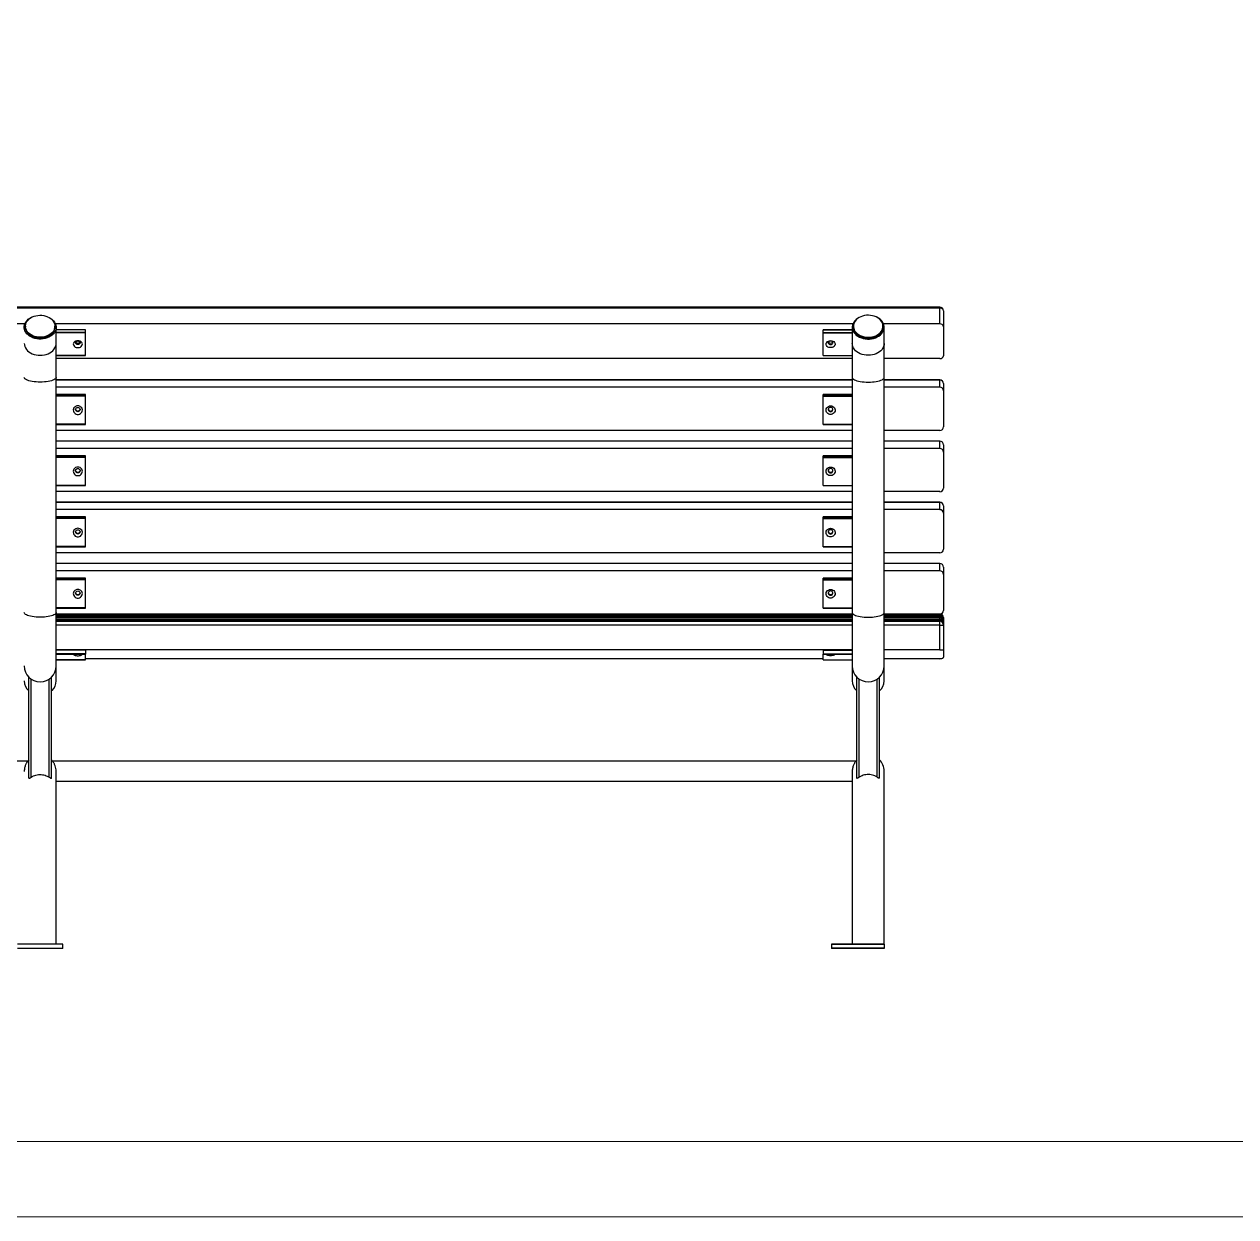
# Model space of a CAD drawing. Header units: millimetres. Extents: x 2090 to 8030, y -3450 to 750.
# Drawn here: x 3597 to 5206, y -3450 to -1865 of the extents above; entities that cross this region are included whole.
import ezdxf

# ---------------------------------------------------------------- set-up
doc = ezdxf.new("R2010")
doc.units = ezdxf.units.MM
doc.layers.add('tabelka', color=155, linetype='Continuous')

# ---------------------------------------------------------------- blocks, each defined once
blk = doc.blocks.new('tyl')
for p, q in [((1801.2, -2407.8), (-588.8, -2407.8)), ((1801.2, -2409), (-588.8, -2409)), ((1801.2, -2409), (1801.2, -2407.8)), ((1801.2, -2430.2), (1801.2, -2409)), ((1806.2, -2412.8), (1806.2, -2434.1)), ((585.8, -2430.2), (-473.4, -2430.2)), ((1685.8, -2430.2), (626.6, -2430.2)), ((1801.2, -2430.2), (1726.6, -2430.2)), ((586.6, -2433.2), (586.6, -2434.5)), ((625.8, -2434.5), (625.8, -2433.2)), ((627.4, -2456.1), (627.4, -2434.5)), ((666.2, -2438.1), (627.4, -2438.1)), ((666.2, -2438.2), (627.4, -2438.2)), ((666.2, -2441.4), (627.4, -2441.4)), ((666.2, -2442.1), (627.4, -2442.1)), ((666.2, -2438.2), (666.2, -2438.1)), ((666.2, -2441.4), (666.2, -2438.2)), ((666.2, -2442.1), (666.2, -2441.4)), ((666.2, -2472), (666.2, -2442.1)), ((1685, -2438.1), (1646.2, -2438.1)), ((1646.2, -2438.2), (1646.2, -2438.1)), ((1646.2, -2441.4), (1646.2, -2438.2)), ((1646.2, -2438.2), (1685, -2438.2)), ((1646.2, -2442.1), (1646.2, -2441.4)), ((1646.2, -2441.4), (1685, -2441.4)), ((1646.2, -2472), (1646.2, -2442.1)), ((1646.2, -2442.1), (1685, -2442.1)), ((1685, -2434.5), (1685, -2456.1)), ((1686.6, -2433.2), (1686.6, -2434.5)), ((1725.8, -2434.5), (1725.8, -2433.2)), ((1727.4, -2456.1), (1727.4, -2434.5)), ((1806.2, -2434.1), (1806.2, -2472.4)), ((627.4, -2501.3), (627.4, -2456.1)), ((1685, -2456.1), (1685, -2501.3)), ((1727.4, -2501.3), (1727.4, -2456.1)), ((666.2, -2472), (627.4, -2472)), ((627.4, -2472.2), (666.2, -2472.2)), ((1685, -2476.2), (627.4, -2476.2)), ((666.2, -2472.2), (666.2, -2472)), ((1646.2, -2472.2), (1646.2, -2472)), ((1646.2, -2472), (1685, -2472)), ((1646.2, -2472.2), (1685, -2472.2)), ((1801.2, -2476.2), (1727.4, -2476.2)), ((627.4, -2813.8), (627.4, -2501.3)), ((1685, -2504.5), (627.4, -2504.5)), ((1685, -2504.7), (627.4, -2504.7)), ((1685, -2501.3), (1685, -2813.8)), ((1727.4, -2813.8), (1727.4, -2501.3)), ((1801.2, -2504.5), (1727.4, -2504.5)), ((1801.2, -2504.7), (1727.4, -2504.7)), ((1801.2, -2504.7), (1801.2, -2504.5)), ((1801.2, -2514.3), (1801.2, -2504.7)), ((1806.2, -2509.5), (1806.2, -2519.1)), ((1685, -2514.3), (627.4, -2514.3)), ((666.2, -2524), (627.4, -2524)), ((666.2, -2524), (627.4, -2524)), ((666.2, -2525.5), (627.4, -2525.5)), ((666.2, -2526.1), (627.4, -2526.1)), ((666.2, -2525.5), (666.2, -2524)), ((666.2, -2524), (666.2, -2524)), ((666.2, -2526.1), (666.2, -2525.5)), ((666.2, -2563.4), (666.2, -2526.1)), ((1685, -2524), (1646.2, -2524)), ((1646.2, -2525.5), (1646.2, -2524)), ((1646.2, -2524), (1646.2, -2524)), ((1646.2, -2524), (1685, -2524)), ((1646.2, -2526.1), (1646.2, -2525.5)), ((1646.2, -2525.5), (1685, -2525.5)), ((1646.2, -2563.4), (1646.2, -2526.1)), ((1646.2, -2526.1), (1685, -2526.1)), ((1801.2, -2514.3), (1727.4, -2514.3)), ((1806.2, -2519.1), (1806.2, -2566.9)), ((666.2, -2563.4), (627.4, -2563.4)), ((627.4, -2563.8), (666.2, -2563.8)), ((1685, -2571.7), (627.4, -2571.7)), ((666.2, -2563.8), (666.2, -2563.4)), ((1646.2, -2563.8), (1646.2, -2563.4)), ((1646.2, -2563.4), (1685, -2563.4)), ((1646.2, -2563.8), (1685, -2563.8)), ((1801.2, -2571.7), (1727.4, -2571.7)), ((1685, -2585.8), (627.4, -2585.8)), ((1685, -2586), (627.4, -2586)), ((1801.2, -2585.8), (1727.4, -2585.8)), ((1801.2, -2586), (1727.4, -2586)), ((1801.2, -2586), (1801.2, -2585.8)), ((1801.2, -2595.7), (1801.2, -2586)), ((1806.2, -2590.8), (1806.2, -2600.4)), ((1685, -2595.7), (627.4, -2595.7)), ((666.2, -2605.4), (627.4, -2605.4)), ((666.2, -2605.4), (627.4, -2605.4)), ((666.2, -2606.8), (627.4, -2606.8)), ((666.2, -2606.8), (666.2, -2605.4)), ((666.2, -2605.4), (666.2, -2605.4)), ((666.2, -2607.5), (666.2, -2606.8)), ((1685, -2605.4), (1646.2, -2605.4)), ((1646.2, -2606.8), (1646.2, -2605.4)), ((1646.2, -2605.4), (1646.2, -2605.4)), ((1646.2, -2605.4), (1685, -2605.4)), ((1646.2, -2607.5), (1646.2, -2606.8)), ((1646.2, -2606.8), (1685, -2606.8)), ((1801.2, -2595.7), (1727.4, -2595.7)), ((1806.2, -2600.4), (1806.2, -2648.3)), ((666.2, -2607.5), (627.4, -2607.5)), ((666.2, -2644.8), (666.2, -2607.5)), ((1646.2, -2644.8), (1646.2, -2607.5)), ((1646.2, -2607.5), (1685, -2607.5)), ((666.2, -2644.8), (627.4, -2644.8)), ((627.4, -2645.1), (666.2, -2645.1)), ((1685, -2653), (627.4, -2653)), ((666.2, -2645.1), (666.2, -2644.8)), ((1646.2, -2645.1), (1646.2, -2644.8)), ((1646.2, -2644.8), (1685, -2644.8)), ((1646.2, -2645.1), (1685, -2645.1)), ((1801.2, -2653), (1727.4, -2653)), ((1685, -2667.1), (627.4, -2667.1)), ((1685, -2667.3), (627.4, -2667.3)), ((1801.2, -2667.1), (1727.4, -2667.1)), ((1801.2, -2667.3), (1727.4, -2667.3)), ((1801.2, -2667.3), (1801.2, -2667.1)), ((1801.2, -2677), (1801.2, -2667.3)), ((1685, -2677), (627.4, -2677)), ((666.2, -2686.7), (627.4, -2686.7)), ((666.2, -2686.7), (627.4, -2686.7)), ((666.2, -2688.2), (666.2, -2686.7)), ((666.2, -2686.7), (666.2, -2686.7)), ((1685, -2686.7), (1646.2, -2686.7)), ((1646.2, -2688.2), (1646.2, -2686.7)), ((1646.2, -2686.7), (1646.2, -2686.7)), ((1646.2, -2686.7), (1685, -2686.7)), ((1801.2, -2677), (1727.4, -2677)), ((1806.2, -2672.1), (1806.2, -2681.8)), ((1806.2, -2681.8), (1806.2, -2729.6)), ((666.2, -2688.2), (627.4, -2688.2)), ((666.2, -2688.8), (627.4, -2688.8)), ((666.2, -2688.8), (666.2, -2688.2)), ((666.2, -2726.1), (666.2, -2688.8)), ((1646.2, -2688.8), (1646.2, -2688.2)), ((1646.2, -2688.2), (1685, -2688.2)), ((1646.2, -2726.1), (1646.2, -2688.8)), ((1646.2, -2688.8), (1685, -2688.8)), ((666.2, -2726.1), (627.4, -2726.1)), ((627.4, -2726.4), (666.2, -2726.4)), ((1685, -2734.4), (627.4, -2734.4)), ((666.2, -2726.4), (666.2, -2726.1)), ((1646.2, -2726.4), (1646.2, -2726.1)), ((1646.2, -2726.1), (1685, -2726.1)), ((1646.2, -2726.4), (1685, -2726.4)), ((1801.2, -2734.4), (1727.4, -2734.4)), ((1685, -2748.5), (627.4, -2748.5)), ((1685, -2748.7), (627.4, -2748.7)), ((1801.2, -2748.5), (1727.4, -2748.5)), ((1801.2, -2748.7), (1727.4, -2748.7)), ((1801.2, -2748.7), (1801.2, -2748.5)), ((1801.2, -2758.3), (1801.2, -2748.7)), ((1685, -2758.3), (627.4, -2758.3)), ((666.2, -2768), (627.4, -2768)), ((666.2, -2768), (627.4, -2768)), ((666.2, -2769.5), (666.2, -2768)), ((666.2, -2768), (666.2, -2768)), ((1685, -2768), (1646.2, -2768)), ((1646.2, -2769.5), (1646.2, -2768)), ((1646.2, -2768), (1646.2, -2768)), ((1646.2, -2768), (1685, -2768)), ((1801.2, -2758.3), (1727.4, -2758.3)), ((1806.2, -2753.5), (1806.2, -2763.1)), ((1806.2, -2763.1), (1806.2, -2810.9)), ((666.2, -2769.5), (627.4, -2769.5)), ((666.2, -2770.1), (627.4, -2770.1)), ((666.2, -2770.1), (666.2, -2769.5)), ((666.2, -2807.4), (666.2, -2770.1)), ((1646.2, -2770.1), (1646.2, -2769.5)), ((1646.2, -2769.5), (1685, -2769.5)), ((1646.2, -2807.4), (1646.2, -2770.1)), ((1646.2, -2770.1), (1685, -2770.1)), ((666.2, -2807.4), (627.4, -2807.4)), ((627.4, -2807.8), (666.2, -2807.8)), ((627.4, -2884.7), (627.4, -2813.8)), ((1685, -2815.7), (627.4, -2815.7)), ((666.2, -2807.8), (666.2, -2807.4)), ((1646.2, -2807.8), (1646.2, -2807.4)), ((1646.2, -2807.4), (1685, -2807.4)), ((1646.2, -2807.8), (1685, -2807.8)), ((1685, -2813.8), (1685, -2884.7)), ((1727.4, -2884.7), (1727.4, -2813.8)), ((1801.2, -2815.7), (1727.4, -2815.7)), ((1801.2, -2817.3), (1801.2, -2815.7)), ((627.4, -2817.3), (1685, -2817.3)), ((1685, -2818.4), (627.4, -2818.4)), ((1685, -2818.4), (627.4, -2818.4)), ((627.4, -2820.1), (1685, -2820.1)), ((1685, -2821.2), (627.4, -2821.2)), ((1685, -2821.2), (627.4, -2821.2)), ((627.4, -2823), (1685, -2823)), ((1685, -2824.1), (627.4, -2824.1)), ((1685, -2824.1), (627.4, -2824.1)), ((627.4, -2825.4), (1685, -2825.4)), ((1685, -2830.5), (627.4, -2830.5)), ((1727.4, -2817.3), (1801.2, -2817.3)), ((1801.2, -2818.4), (1727.4, -2818.4)), ((1801.2, -2818.4), (1727.4, -2818.4)), ((1727.4, -2820.1), (1801.2, -2820.1)), ((1801.2, -2821.2), (1727.4, -2821.2)), ((1801.2, -2821.2), (1727.4, -2821.2)), ((1727.4, -2823), (1801.2, -2823)), ((1801.2, -2824.1), (1727.4, -2824.1)), ((1801.2, -2824.1), (1727.4, -2824.1)), ((1727.4, -2825.4), (1801.2, -2825.4)), ((1801.2, -2830.5), (1727.4, -2830.5)), ((1801.2, -2818.4), (1801.2, -2817.3)), ((1801.2, -2820.1), (1801.2, -2818.4)), ((1801.2, -2818.4), (1801.2, -2818.4)), ((1801.2, -2821.2), (1801.2, -2820.1)), ((1801.2, -2823), (1801.2, -2821.2)), ((1801.2, -2821.2), (1801.2, -2821.2)), ((1801.2, -2824.1), (1801.2, -2823)), ((1801.2, -2825.4), (1801.2, -2824.1)), ((1801.2, -2824.1), (1801.2, -2824.1)), ((1801.2, -2830.5), (1801.2, -2825.4)), ((1801.2, -2863.5), (1801.2, -2830.5)), ((1806.2, -2820.5), (1806.2, -2822.3)), ((1806.2, -2822.3), (1806.2, -2823.4)), ((1806.2, -2823.4), (1806.2, -2825.1)), ((1806.2, -2825.1), (1806.2, -2826.2)), ((1806.2, -2826.2), (1806.2, -2828)), ((1806.2, -2828), (1806.2, -2829.1)), ((1806.2, -2829.1), (1806.2, -2830.4)), ((1806.2, -2830.4), (1806.2, -2863.4)), ((1685, -2863.5), (627.4, -2863.5)), ((666.2, -2863.8), (627.4, -2863.8)), ((666.2, -2863.5), (666.2, -2863.8)), ((666.2, -2863.8), (666.2, -2868.7)), ((1646.2, -2863.5), (1646.2, -2863.8)), ((1646.2, -2863.8), (1646.2, -2868.7)), ((1646.2, -2863.8), (1685, -2863.8)), ((1801.2, -2863.5), (1727.4, -2863.5)), ((1806.2, -2863.4), (1806.2, -2873.1)), ((666.2, -2868.7), (627.4, -2868.7)), ((627.4, -2869.2), (666.2, -2869.2)), ((627.4, -2876.5), (666.2, -2876.5)), ((666.2, -2876.5), (627.4, -2876.5)), ((666.2, -2868.7), (666.2, -2869.2)), ((666.2, -2876.5), (666.2, -2869.2)), ((1646.2, -2875.1), (666.2, -2875.1)), ((666.2, -2876.5), (666.2, -2876.5)), ((1646.2, -2868.7), (1646.2, -2869.2)), ((1646.2, -2868.7), (1685, -2868.7)), ((1646.2, -2869.2), (1685, -2869.2)), ((1646.2, -2876.5), (1646.2, -2869.2)), ((1646.2, -2876.5), (1685, -2876.5)), ((1646.2, -2876.5), (1646.2, -2876.5)), ((1646.2, -2876.5), (1685, -2876.5)), ((1801.2, -2875.1), (1727.4, -2875.1)), ((627.4, -2904.5), (627.4, -2884.7)), ((1685, -2884.7), (1685, -2904.5)), ((1727.4, -2904.5), (1727.4, -2884.7)), ((591.2, -3033.8), (591.2, -2899.7)), ((594.2, -3032.7), (594.2, -2902.2)), ((618.2, -3032.7), (618.2, -2902.2)), ((621.2, -3033.8), (621.2, -2899.7)), ((621.3, -3021.3), (621.3, -2899.5)), ((621.4, -3009.8), (621.4, -2899.4)), ((1690.9, -3009.8), (1690.9, -2899.4)), ((1691, -3021.3), (1691, -2899.5)), ((1691.2, -3033.8), (1691.2, -2899.7)), ((1694.2, -3032.7), (1694.2, -2902.2)), ((1718.2, -3032.7), (1718.2, -2902.2)), ((1721.2, -3033.8), (1721.2, -2899.7)), ((621.9, -2917.3), (621.3, -2917.8)), ((1690.4, -2917.3), (1691, -2917.8)), ((622.6, -3011.1), (621.3, -3009.7)), ((1691, -3009.7), (1689.8, -3011.1)), ((589.8, -3011.1), (-477.3, -3011.1)), ((1689.7, -3011.1), (622.6, -3011.1)), ((627.4, -3254.5), (627.4, -3024.9)), ((1685, -3024.9), (1685, -3254.5)), ((1727.4, -3254.5), (1727.4, -3024.5)), ((627.4, -3038), (1685, -3038)), ((636.2, -3254.5), (576.2, -3254.5)), ((636.2, -3260.5), (576.2, -3260.5)), ((636.2, -3260.5), (636.2, -3254.5)), ((1727.4, -3254.5), (1657.4, -3254.5)), ((1657.4, -3254.5), (1657.4, -3255)), ((1727.4, -3255), (1657.4, -3255)), ((1657.4, -3255), (1657.4, -3260)), ((1727.4, -3260), (1657.4, -3260)), ((1657.4, -3260), (1657.4, -3260.5)), ((1727.4, -3260.5), (1657.4, -3260.5)), ((1727.4, -3254.5), (1727.4, -3255)), ((1727.4, -3255), (1727.4, -3260)), ((1727.4, -3260), (1727.4, -3260.5))]:
    blk.add_line(p, q)
at = {"flags": 128}
for points in [[(621.9, -2445.1), (620, -2446.5), (617.7, -2447.8), (615.3, -2448.8), (612.7, -2449.5), (610.1, -2450), (607.3, -2450.3), (604.5, -2450.3), (601.8, -2450), (599.1, -2449.4), (596.6, -2448.6), (594.2, -2447.5), (592, -2446.3), (590.1, -2444.8), (588.4, -2443.1), (587.1, -2441.3), (586, -2439.4), (585.3, -2437.4), (585, -2435.4), (585.1, -2433.3), (585.4, -2431.3), (586.2, -2429.3), (587.3, -2427.4), (588.7, -2425.6), (590.4, -2424), (592.4, -2422.6), (594.6, -2421.3), (596.8, -2420.4)], [(620.8, -2443), (618.8, -2444.3), (616.7, -2445.5), (614.3, -2446.5), (611.8, -2447.2), (609.2, -2447.6), (606.5, -2447.8), (603.9, -2447.7), (601.2, -2447.3), (598.7, -2446.7), (596.3, -2445.8), (594.1, -2444.7), (592.1, -2443.3), (590.4, -2441.8), (589, -2440.1), (587.8, -2438.3), (587.1, -2436.4), (586.7, -2434.5), (586.6, -2432.5), (586.9, -2430.5), (587.6, -2428.6), (588.6, -2426.7), (590, -2425), (591.6, -2423.5), (593.5, -2422.1), (595.7, -2420.9), (598, -2420), (600.6, -2419.3), (603.2, -2418.8), (605.8, -2418.6), (608.5, -2418.7), (611.1, -2419.1), (613.7, -2419.7), (616.1, -2420.6), (618.3, -2421.7), (620.3, -2423.1), (622, -2424.6), (623.4, -2426.3), (624.5, -2428.1), (625.3, -2430), (625.7, -2431.9), (625.8, -2433.9), (625.4, -2435.9), (624.8, -2437.8), (623.7, -2439.7), (622.4, -2441.4), (620.8, -2443)], [(615.5, -2420.4), (615.8, -2420.5), (618.2, -2421.6), (620.4, -2422.8), (622.3, -2424.3), (624, -2426), (625.3, -2427.8), (626.3, -2429.7), (627, -2431.7), (627.4, -2433.7), (627.3, -2435.8), (626.9, -2437.8), (626.2, -2439.8), (625.1, -2441.7), (623.7, -2443.5), (621.9, -2445.1)], [(1696.8, -2420.4), (1696.6, -2420.5), (1694.2, -2421.6), (1692, -2422.8), (1690.1, -2424.3), (1688.4, -2426), (1687.1, -2427.8), (1686, -2429.7), (1685.3, -2431.7), (1685, -2433.7), (1685.1, -2435.8), (1685.4, -2437.8), (1686.2, -2439.8), (1687.3, -2441.7), (1688.7, -2443.5), (1690.4, -2445.1)], [(1691.6, -2443), (1693.5, -2444.3), (1695.7, -2445.5), (1698, -2446.5), (1700.6, -2447.2), (1703.2, -2447.6), (1705.8, -2447.8), (1708.5, -2447.7), (1711.1, -2447.3), (1713.7, -2446.7), (1716.1, -2445.8), (1718.3, -2444.7), (1720.3, -2443.3), (1722, -2441.8), (1723.4, -2440.1), (1724.5, -2438.3), (1725.3, -2436.4), (1725.7, -2434.5), (1725.8, -2432.5), (1725.4, -2430.5), (1724.8, -2428.6), (1723.7, -2426.7), (1722.4, -2425), (1720.8, -2423.5), (1718.8, -2422.1), (1716.7, -2420.9), (1714.3, -2420), (1711.8, -2419.3), (1709.2, -2418.8), (1706.5, -2418.6), (1703.9, -2418.7), (1701.2, -2419.1), (1698.7, -2419.7), (1696.3, -2420.6), (1694.1, -2421.7), (1692.1, -2423.1), (1690.4, -2424.6), (1689, -2426.3), (1687.8, -2428.1), (1687.1, -2430), (1686.7, -2431.9), (1686.6, -2433.9), (1686.9, -2435.9), (1687.6, -2437.8), (1688.6, -2439.7), (1690, -2441.4), (1691.6, -2443)], [(1690.4, -2445.1), (1692.4, -2446.5), (1694.6, -2447.8), (1697.1, -2448.8), (1699.6, -2449.5), (1702.3, -2450), (1705.1, -2450.3), (1707.8, -2450.3), (1710.6, -2450), (1713.3, -2449.4), (1715.8, -2448.6), (1718.2, -2447.5), (1720.4, -2446.3), (1722.3, -2444.8), (1724, -2443.1), (1725.3, -2441.3), (1726.3, -2439.4), (1727, -2437.4), (1727.4, -2435.4), (1727.3, -2433.3), (1726.9, -2431.3), (1726.2, -2429.3), (1725.1, -2427.4), (1723.7, -2425.6), (1721.9, -2424), (1720, -2422.6), (1717.7, -2421.3), (1715.5, -2420.4)], [(620.8, -2444.3), (618.8, -2445.7), (616.7, -2446.8), (614.3, -2447.8), (611.8, -2448.5), (609.2, -2448.9), (606.5, -2449.1), (603.9, -2449), (601.2, -2448.6), (598.7, -2448), (596.3, -2447.1), (594.1, -2446), (592.1, -2444.7), (590.4, -2443.2), (589, -2441.5), (587.8, -2439.7), (587.1, -2437.8), (586.7, -2435.8), (586.6, -2434.5)], [(1691.6, -2444.3), (1693.5, -2445.7), (1695.7, -2446.8), (1698, -2447.8), (1700.6, -2448.5), (1703.2, -2448.9), (1705.8, -2449.1), (1708.5, -2449), (1711.1, -2448.6), (1713.7, -2448), (1716.1, -2447.1), (1718.3, -2446), (1720.3, -2444.7), (1722, -2443.2), (1723.4, -2441.5), (1724.5, -2439.7), (1725.3, -2437.8), (1725.7, -2435.8), (1725.8, -2434.5)], [(585, -2456.1), (585.2, -2458.1), (585.7, -2460.1), (586.6, -2462.1), (587.8, -2463.9), (589.4, -2465.7), (591.2, -2467.2), (593.3, -2468.6), (595.6, -2469.7), (598.1, -2470.6), (600.7, -2471.3), (603.4, -2471.7), (606.2, -2471.8), (609, -2471.7), (611.7, -2471.3), (614.3, -2470.6), (616.8, -2469.7), (619.1, -2468.6), (621.2, -2467.2), (623, -2465.7), (624.5, -2463.9), (625.8, -2462.1), (626.7, -2460.1), (627.2, -2458.1), (627.4, -2456.1)], [(656.2, -2452.5), (654.7, -2452.6), (653.3, -2453), (652.1, -2453.7), (651.1, -2454.6), (650.5, -2455.7), (650.2, -2456.8), (650.3, -2457.9), (650.8, -2459), (651.6, -2460), (652.7, -2460.8), (654, -2461.3), (655.4, -2461.6), (656.9, -2461.6), (658.4, -2461.3), (659.7, -2460.8), (660.8, -2460), (661.6, -2459), (662.1, -2457.9), (662.2, -2456.8), (661.9, -2455.7), (661.3, -2454.6), (660.3, -2453.7), (659.1, -2453), (657.7, -2452.6), (656.2, -2452.5)], [(656.2, -2452.8), (657.2, -2453), (658.1, -2453.4), (658.8, -2454), (659.1, -2454.7), (659.1, -2455.5), (658.8, -2456.3), (658.1, -2456.9), (657.2, -2457.3), (656.2, -2457.4), (655.2, -2457.3), (654.3, -2456.9), (653.6, -2456.3), (653.2, -2455.5), (653.2, -2454.7), (653.6, -2454), (654.3, -2453.4), (655.2, -2453), (656.2, -2452.8)], [(1656.2, -2452.5), (1657.7, -2452.6), (1659.1, -2453), (1660.3, -2453.7), (1661.3, -2454.6), (1661.9, -2455.7), (1662.2, -2456.8), (1662.1, -2457.9), (1661.6, -2459), (1660.8, -2460), (1659.7, -2460.8), (1658.4, -2461.3), (1656.9, -2461.6), (1655.4, -2461.6), (1654, -2461.3), (1652.7, -2460.8), (1651.6, -2460), (1650.8, -2459), (1650.3, -2457.9), (1650.2, -2456.8), (1650.5, -2455.7), (1651.1, -2454.6), (1652.1, -2453.7), (1653.3, -2453), (1654.7, -2452.6), (1656.2, -2452.5)], [(1656.2, -2452.8), (1655.2, -2453), (1654.3, -2453.4), (1653.6, -2454), (1653.2, -2454.7), (1653.2, -2455.5), (1653.6, -2456.3), (1654.3, -2456.9), (1655.2, -2457.3), (1656.2, -2457.4), (1657.2, -2457.3), (1658.1, -2456.9), (1658.8, -2456.3), (1659.1, -2455.5), (1659.1, -2454.7), (1658.8, -2454), (1658.1, -2453.4), (1657.2, -2453), (1656.2, -2452.8)], [(1727.4, -2456.1), (1727.2, -2458.1), (1726.7, -2460.1), (1725.8, -2462.1), (1724.5, -2463.9), (1723, -2465.7), (1721.2, -2467.2), (1719.1, -2468.6), (1716.8, -2469.7), (1714.3, -2470.6), (1711.7, -2471.3), (1709, -2471.7), (1706.2, -2471.8), (1703.4, -2471.7), (1700.7, -2471.3), (1698.1, -2470.6), (1695.6, -2469.7), (1693.3, -2468.6), (1691.2, -2467.2), (1689.4, -2465.7), (1687.8, -2463.9), (1686.6, -2462.1), (1685.7, -2460.1), (1685.2, -2458.1), (1685, -2456.1)], [(606.2, -2507.5), (603.4, -2507.4), (600.7, -2507.3), (598.1, -2507), (595.6, -2506.6), (593.3, -2506.2), (591.2, -2505.7), (589.4, -2505.1), (587.8, -2504.4), (586.6, -2503.7), (585.7, -2502.9), (585.2, -2502.1), (585, -2501.3)], [(627.4, -2501.3), (627.2, -2502.1), (626.7, -2502.9), (625.8, -2503.7), (624.5, -2504.4), (623, -2505.1), (621.2, -2505.7), (619.1, -2506.2), (616.8, -2506.6), (614.3, -2507), (611.7, -2507.3), (609, -2507.4), (606.2, -2507.5)], [(1685, -2501.3), (1685.2, -2502.1), (1685.7, -2502.9), (1686.6, -2503.7), (1687.8, -2504.4), (1689.4, -2505.1), (1691.2, -2505.7), (1693.3, -2506.2), (1695.6, -2506.6), (1698.1, -2507), (1700.7, -2507.3), (1703.4, -2507.4), (1706.2, -2507.5)], [(1706.2, -2507.5), (1709, -2507.4), (1711.7, -2507.3), (1714.3, -2507), (1716.8, -2506.6), (1719.1, -2506.2), (1721.2, -2505.7), (1723, -2505.1), (1724.5, -2504.4), (1725.8, -2503.7), (1726.7, -2502.9), (1727.2, -2502.1), (1727.4, -2501.3)], [(656.2, -2539.1), (654.7, -2539.2), (653.3, -2539.8), (652.1, -2540.6), (651.1, -2541.7), (650.5, -2543), (650.2, -2544.4), (650.3, -2545.9), (650.8, -2547.2), (651.6, -2548.4), (652.7, -2549.4), (654, -2550.1), (655.4, -2550.5), (656.9, -2550.5), (658.4, -2550.1), (659.7, -2549.4), (660.8, -2548.4), (661.6, -2547.2), (662.1, -2545.9), (662.2, -2544.4), (661.9, -2543), (661.3, -2541.7), (660.3, -2540.6), (659.1, -2539.8), (657.7, -2539.2), (656.2, -2539.1)], [(656.2, -2541), (657.2, -2541.2), (658.1, -2541.7), (658.8, -2542.5), (659.1, -2543.4), (659.1, -2544.4), (658.8, -2545.3), (658.1, -2546.1), (657.2, -2546.6), (656.2, -2546.8), (655.2, -2546.6), (654.3, -2546.1), (653.6, -2545.3), (653.2, -2544.4), (653.2, -2543.4), (653.6, -2542.5), (654.3, -2541.7), (655.2, -2541.2), (656.2, -2541)], [(1656.2, -2539.1), (1657.7, -2539.2), (1659.1, -2539.8), (1660.3, -2540.6), (1661.3, -2541.7), (1661.9, -2543), (1662.2, -2544.4), (1662.1, -2545.9), (1661.6, -2547.2), (1660.8, -2548.4), (1659.7, -2549.4), (1658.4, -2550.1), (1656.9, -2550.5), (1655.4, -2550.5), (1654, -2550.1), (1652.7, -2549.4), (1651.6, -2548.4), (1650.8, -2547.2), (1650.3, -2545.9), (1650.2, -2544.4), (1650.5, -2543), (1651.1, -2541.7), (1652.1, -2540.6), (1653.3, -2539.8), (1654.7, -2539.2), (1656.2, -2539.1)], [(1656.2, -2541), (1655.2, -2541.2), (1654.3, -2541.7), (1653.6, -2542.5), (1653.2, -2543.4), (1653.2, -2544.4), (1653.6, -2545.3), (1654.3, -2546.1), (1655.2, -2546.6), (1656.2, -2546.8), (1657.2, -2546.6), (1658.1, -2546.1), (1658.8, -2545.3), (1659.1, -2544.4), (1659.1, -2543.4), (1658.8, -2542.5), (1658.1, -2541.7), (1657.2, -2541.2), (1656.2, -2541)], [(656.2, -2620.4), (654.7, -2620.6), (653.3, -2621.1), (652.1, -2621.9), (651.1, -2623), (650.5, -2624.3), (650.2, -2625.8), (650.3, -2627.2), (650.8, -2628.6), (651.6, -2629.8), (652.7, -2630.8), (654, -2631.4), (655.4, -2631.8), (656.9, -2631.8), (658.4, -2631.4), (659.7, -2630.8), (660.8, -2629.8), (661.6, -2628.6), (662.1, -2627.2), (662.2, -2625.8), (661.9, -2624.3), (661.3, -2623), (660.3, -2621.9), (659.1, -2621.1), (657.7, -2620.6), (656.2, -2620.4)], [(656.2, -2622.4), (657.2, -2622.5), (658.1, -2623), (658.8, -2623.8), (659.1, -2624.7), (659.1, -2625.7), (658.8, -2626.7), (658.1, -2627.4), (657.2, -2627.9), (656.2, -2628.1), (655.2, -2627.9), (654.3, -2627.4), (653.6, -2626.7), (653.2, -2625.7), (653.2, -2624.7), (653.6, -2623.8), (654.3, -2623), (655.2, -2622.5), (656.2, -2622.4)], [(1656.2, -2620.4), (1657.7, -2620.6), (1659.1, -2621.1), (1660.3, -2621.9), (1661.3, -2623), (1661.9, -2624.3), (1662.2, -2625.8), (1662.1, -2627.2), (1661.6, -2628.6), (1660.8, -2629.8), (1659.7, -2630.8), (1658.4, -2631.4), (1656.9, -2631.8), (1655.4, -2631.8), (1654, -2631.4), (1652.7, -2630.8), (1651.6, -2629.8), (1650.8, -2628.6), (1650.3, -2627.2), (1650.2, -2625.8), (1650.5, -2624.3), (1651.1, -2623), (1652.1, -2621.9), (1653.3, -2621.1), (1654.7, -2620.6), (1656.2, -2620.4)], [(1656.2, -2622.4), (1655.2, -2622.5), (1654.3, -2623), (1653.6, -2623.8), (1653.2, -2624.7), (1653.2, -2625.7), (1653.6, -2626.7), (1654.3, -2627.4), (1655.2, -2627.9), (1656.2, -2628.1), (1657.2, -2627.9), (1658.1, -2627.4), (1658.8, -2626.7), (1659.1, -2625.7), (1659.1, -2624.7), (1658.8, -2623.8), (1658.1, -2623), (1657.2, -2622.5), (1656.2, -2622.4)], [(656.2, -2701.7), (654.7, -2701.9), (653.3, -2702.4), (652.1, -2703.3), (651.1, -2704.4), (650.5, -2705.7), (650.2, -2707.1), (650.3, -2708.5), (650.8, -2709.9), (651.6, -2711.1), (652.7, -2712.1), (654, -2712.8), (655.4, -2713.1), (656.9, -2713.1), (658.4, -2712.8), (659.7, -2712.1), (660.8, -2711.1), (661.6, -2709.9), (662.1, -2708.5), (662.2, -2707.1), (661.9, -2705.7), (661.3, -2704.4), (660.3, -2703.3), (659.1, -2702.4), (657.7, -2701.9), (656.2, -2701.7)], [(656.2, -2703.7), (657.2, -2703.9), (658.1, -2704.4), (658.8, -2705.1), (659.1, -2706.1), (659.1, -2707.1), (658.8, -2708), (658.1, -2708.8), (657.2, -2709.3), (656.2, -2709.4), (655.2, -2709.3), (654.3, -2708.8), (653.6, -2708), (653.2, -2707.1), (653.2, -2706.1), (653.6, -2705.1), (654.3, -2704.4), (655.2, -2703.9), (656.2, -2703.7)], [(1656.2, -2701.7), (1657.7, -2701.9), (1659.1, -2702.4), (1660.3, -2703.3), (1661.3, -2704.4), (1661.9, -2705.7), (1662.2, -2707.1), (1662.1, -2708.5), (1661.6, -2709.9), (1660.8, -2711.1), (1659.7, -2712.1), (1658.4, -2712.8), (1656.9, -2713.1), (1655.4, -2713.1), (1654, -2712.8), (1652.7, -2712.1), (1651.6, -2711.1), (1650.8, -2709.9), (1650.3, -2708.5), (1650.2, -2707.1), (1650.5, -2705.7), (1651.1, -2704.4), (1652.1, -2703.3), (1653.3, -2702.4), (1654.7, -2701.9), (1656.2, -2701.7)], [(1656.2, -2703.7), (1655.2, -2703.9), (1654.3, -2704.4), (1653.6, -2705.1), (1653.2, -2706.1), (1653.2, -2707.1), (1653.6, -2708), (1654.3, -2708.8), (1655.2, -2709.3), (1656.2, -2709.4), (1657.2, -2709.3), (1658.1, -2708.8), (1658.8, -2708), (1659.1, -2707.1), (1659.1, -2706.1), (1658.8, -2705.1), (1658.1, -2704.4), (1657.2, -2703.9), (1656.2, -2703.7)], [(656.2, -2783), (654.7, -2783.2), (653.3, -2783.8), (652.1, -2784.6), (651.1, -2785.7), (650.5, -2787), (650.2, -2788.4), (650.3, -2789.9), (650.8, -2791.2), (651.6, -2792.4), (652.7, -2793.4), (654, -2794.1), (655.4, -2794.5), (656.9, -2794.5), (658.4, -2794.1), (659.7, -2793.4), (660.8, -2792.4), (661.6, -2791.2), (662.1, -2789.9), (662.2, -2788.4), (661.9, -2787), (661.3, -2785.7), (660.3, -2784.6), (659.1, -2783.8), (657.7, -2783.2), (656.2, -2783)], [(1656.2, -2783), (1657.7, -2783.2), (1659.1, -2783.8), (1660.3, -2784.6), (1661.3, -2785.7), (1661.9, -2787), (1662.2, -2788.4), (1662.1, -2789.9), (1661.6, -2791.2), (1660.8, -2792.4), (1659.7, -2793.4), (1658.4, -2794.1), (1656.9, -2794.5), (1655.4, -2794.5), (1654, -2794.1), (1652.7, -2793.4), (1651.6, -2792.4), (1650.8, -2791.2), (1650.3, -2789.9), (1650.2, -2788.4), (1650.5, -2787), (1651.1, -2785.7), (1652.1, -2784.6), (1653.3, -2783.8), (1654.7, -2783.2), (1656.2, -2783)], [(656.2, -2785), (657.2, -2785.2), (658.1, -2785.7), (658.8, -2786.5), (659.1, -2787.4), (659.1, -2788.4), (658.8, -2789.3), (658.1, -2790.1), (657.2, -2790.6), (656.2, -2790.8), (655.2, -2790.6), (654.3, -2790.1), (653.6, -2789.3), (653.2, -2788.4), (653.2, -2787.4), (653.6, -2786.5), (654.3, -2785.7), (655.2, -2785.2), (656.2, -2785)], [(1656.2, -2785), (1655.2, -2785.2), (1654.3, -2785.7), (1653.6, -2786.5), (1653.2, -2787.4), (1653.2, -2788.4), (1653.6, -2789.3), (1654.3, -2790.1), (1655.2, -2790.6), (1656.2, -2790.8), (1657.2, -2790.6), (1658.1, -2790.1), (1658.8, -2789.3), (1659.1, -2788.4), (1659.1, -2787.4), (1658.8, -2786.5), (1658.1, -2785.7), (1657.2, -2785.2), (1656.2, -2785)], [(606.2, -2820), (603.4, -2819.9), (600.7, -2819.7), (598.1, -2819.5), (595.6, -2819.1), (593.3, -2818.7), (591.2, -2818.2), (589.4, -2817.5), (587.8, -2816.9), (586.6, -2816.2), (585.7, -2815.4), (585.2, -2814.6), (585, -2813.8)], [(627.4, -2813.8), (627.2, -2814.6), (626.7, -2815.4), (625.8, -2816.2), (624.5, -2816.9), (623, -2817.5), (621.2, -2818.2), (619.1, -2818.7), (616.8, -2819.1), (614.3, -2819.5), (611.7, -2819.7), (609, -2819.9), (606.2, -2820)], [(1685, -2813.8), (1685.2, -2814.6), (1685.7, -2815.4), (1686.6, -2816.2), (1687.8, -2816.9), (1689.4, -2817.5), (1691.2, -2818.2), (1693.3, -2818.7), (1695.6, -2819.1), (1698.1, -2819.5), (1700.7, -2819.7), (1703.4, -2819.9), (1706.2, -2820)], [(1706.2, -2820), (1709, -2819.9), (1711.7, -2819.7), (1714.3, -2819.5), (1716.8, -2819.1), (1719.1, -2818.7), (1721.2, -2818.2), (1723, -2817.5), (1724.5, -2816.9), (1725.8, -2816.2), (1726.7, -2815.4), (1727.2, -2814.6), (1727.4, -2813.8)], [(1806.1, -2822.3), (1806.1, -2822.3), (1806.2, -2822.3)], [(1806.1, -2825.2), (1806.1, -2825.2), (1806.2, -2825.1)], [(1806.1, -2828), (1806.1, -2828), (1806.2, -2828)], [(650.3, -2869.2), (650.3, -2869.3), (650.8, -2869.9), (651.6, -2870.4), (652.7, -2870.8), (654, -2871), (655.4, -2871.2), (656.9, -2871.2), (658.4, -2871), (659.7, -2870.8), (660.8, -2870.4), (661.6, -2869.9), (662.1, -2869.3), (662.1, -2869.2)], [(1662.1, -2869.2), (1662.1, -2869.3), (1661.6, -2869.9), (1660.8, -2870.4), (1659.7, -2870.8), (1658.4, -2871), (1656.9, -2871.2), (1655.4, -2871.2), (1654, -2871), (1652.7, -2870.8), (1651.6, -2870.4), (1650.8, -2869.9), (1650.3, -2869.3), (1650.3, -2869.2)], [(1801.2, -2875.1), (1802.2, -2875), (1803.1, -2874.9), (1804, -2874.7), (1804.7, -2874.5), (1805.3, -2874.2), (1805.8, -2873.9), (1806.1, -2873.5), (1806.2, -2873.1)], [(591.2, -3009.5), (591.2, -3009.6), (589.8, -3011.1)]]:
    blk.add_lwpolyline(points, dxfattribs=at)
for centre, radius, start, end in [((1801.2, -2412.8), 5, 0, 90), ((1801.7, -2413.5), 4.53, 8.5523, 96.5398), ((1801.7, -2434.7), 4.53, 8.5519, 96.541), ((613.1, -2434.2), 12.7, 307.1059, 358.2716), ((1699.3, -2434.2), 12.7, 181.7284, 232.8944), ((656.2, -2452.2), 3.37, 216.1102, 323.8898), ((1656.2, -2452.2), 3.37, 216.1102, 323.8898), ((1801.7, -2471.7), 4.53, 263.459, 351.4481), ((1801.2, -2509.5), 5, 0, 90), ((1801.3, -2509.6), 4.89, 1.3081, 91.2507), ((1801.3, -2519.2), 4.89, 1.3088, 91.2499), ((656.2, -2542.9), 3.02, 190.4794, 349.5206), ((1656.2, -2542.9), 3.02, 190.4823, 349.5177), ((1801.3, -2566.8), 4.89, 268.7493, 358.6919), ((1801.2, -2590.8), 5, 0, 90), ((1801.3, -2590.9), 4.89, 1.3085, 91.2509), ((1801.3, -2600.6), 4.89, 1.3085, 91.2509), ((656.2, -2624.3), 3.02, 190.481, 349.519), ((1656.2, -2624.3), 3.02, 190.4823, 349.5177), ((1801.3, -2648.2), 4.89, 268.7505, 358.6908), ((1801.2, -2672.1), 5, 0, 90), ((1801.3, -2672.2), 4.89, 1.3088, 91.2499), ((1801.3, -2681.9), 4.89, 1.3088, 91.2499), ((656.2, -2705.6), 3.02, 190.4794, 349.5206), ((1656.2, -2705.6), 3.02, 190.4807, 349.5193), ((1801.3, -2729.5), 4.89, 268.749, 358.6922), ((1801.2, -2753.5), 5, 0, 90), ((1801.3, -2753.6), 4.89, 1.3086, 91.2501), ((1801.3, -2763.2), 4.89, 1.3083, 91.2508), ((656.2, -2786.9), 3.02, 190.4808, 349.5192), ((1656.2, -2786.9), 3.02, 190.4804, 349.5196), ((1801.3, -2810.8), 4.89, 268.7496, 358.6913), ((1801.2, -2820.5), 5, 0, 79.4251), ((1801.2, -2820.5), 5, 0.0151, 79.541), ((1801.2, -2822.3), 5, 0.0177, 90.0171), ((1801.2, -2823.4), 5, 0, 90), ((1801.2, -2823.4), 5, 0.018, 90.0168), ((1801.2, -2825.1), 5, 0.0177, 90.0171), ((1801.2, -2826.2), 5, 0, 90), ((1801.2, -2826.2), 5, 0.018, 90.0168), ((1801.2, -2828), 5, 0.0177, 90.0171), ((1801.2, -2829.1), 5, 0, 90), ((1801.2, -2829.1), 5, 0.0099, 90.0096), ((1801.2, -2830.4), 5, 0.0102, 90.0096), ((1802.4, -2782.7), 47.9, 268.5039, 274.4952), ((1802.4, -2815.6), 47.9, 268.5056, 274.4935), ((606.2, -2884.7), 21.2, 180, 0), ((1706.2, -2884.7), 21.2, 180, 0), ((603, -2904.4), 18, 180.5139, 229.1096), ((609.5, -2904.4), 17.9, 314.1399, 359.4927), ((1702.9, -2904.4), 17.9, 180.5075, 225.8601), ((1709.4, -2904.4), 18, 310.8519, 359.4871), ((1706.2, -3024.5), 21.2, 0, 45.0441)]:
    blk.add_arc(centre, radius, start, end)
for points, knots in [([(589.8, -3011.1), (589.8, -3011.1), (589.8, -3011.1), (589.2, -3011.9), (588.2, -3013.4), (587.2, -3015.2), (586.4, -3017), (585.7, -3019.1), (585.3, -3021.3), (585, -3023.4), (585, -3024.6), (585, -3025.1)], [0, 0, 0, 0, 0.061246, 0.224554, 0.39958, 0.503956, 0.610941, 0.722323, 0.837811, 0.935881, 1, 1, 1, 1]), ([(621.2, -3033.8), (621.2, -3031.5), (621.3, -3026.8), (621.3, -3023.1), (621.3, -3021.3)], [0, 0, 0, 0, 0.498776, 1, 1, 1, 1]), ([(627.4, -3025.1), (627.4, -3025), (627.4, -3024.2), (627.2, -3022.1), (626.6, -3018.9), (625.6, -3016.1), (624.6, -3014.1), (623.9, -3012.9), (623.2, -3012), (622.8, -3011.4), (622.6, -3011.1), (622.6, -3011.1), (622.6, -3011.1)], [0, 0, 0, 0, 0.014245, 0.108861, 0.280883, 0.465949, 0.570883, 0.678477, 0.771896, 0.867802, 0.961364, 1, 1, 1, 1]), ([(1689.7, -3011.2), (1689.7, -3011.2), (1689.8, -3011), (1689.2, -3011.8), (1688.3, -3013.2), (1687.4, -3014.9), (1686.6, -3016.6), (1685.9, -3018.7), (1685.3, -3020.9), (1685, -3023.1), (1685, -3024.4), (1685, -3025.1)], [0, 0, 0, 0, 0.0453948, 0.208377, 0.3807114, 0.4834294, 0.5886202, 0.7003879, 0.8161575, 0.9158963, 1, 1, 1, 1]), ([(1691.2, -3033.8), (1691.2, -3031.5), (1691.1, -3026.8), (1691.1, -3023.1), (1691, -3021.3)], [0, 0, 0, 0, 0.498776, 1, 1, 1, 1]), ([(591.2, -3033.8), (591.2, -3033.8), (591.2, -3034), (591.4, -3034.1), (591.7, -3034.1), (592.4, -3033.8), (593.2, -3033.3), (593.9, -3032.9), (594.2, -3032.7)], [0, 0, 0, 0, 0.062109, 0.205294, 0.343213, 0.541861, 0.798685, 1, 1, 1, 1]), ([(594.2, -3032.7), (595.2, -3032.1), (597.2, -3030.9), (600.5, -3029.7), (604, -3029.1), (607.5, -3029), (611, -3029.5), (614.7, -3030.6), (616.9, -3032), (618.2, -3032.7)], [0, 0, 0, 0, 0.1382, 0.276392, 0.414641, 0.552889, 0.690349, 0.827816, 1, 1, 1, 1]), ([(618.2, -3032.7), (618.6, -3033), (619.4, -3033.5), (620.3, -3034), (620.8, -3034.2), (621.1, -3034.1), (621.2, -3033.9), (621.2, -3033.8)], [0, 0, 0, 0, 0.29094, 0.52955, 0.708212, 0.854506, 1, 1, 1, 1]), ([(1694.2, -3032.7), (1693.8, -3033), (1693, -3033.5), (1692.1, -3034), (1691.6, -3034.2), (1691.2, -3034.1), (1691.2, -3033.9), (1691.2, -3033.8)], [0, 0, 0, 0, 0.29094, 0.529551, 0.708209, 0.854505, 1, 1, 1, 1]), ([(1718.2, -3032.7), (1717.2, -3032.1), (1715.2, -3030.9), (1711.9, -3029.7), (1708.4, -3029.1), (1704.8, -3029), (1701.3, -3029.5), (1697.7, -3030.6), (1695.4, -3032), (1694.2, -3032.7)], [0, 0, 0, 0, 0.138199, 0.276391, 0.41464, 0.552888, 0.69035, 0.827815, 1, 1, 1, 1]), ([(1721.2, -3033.8), (1721.2, -3033.8), (1721.2, -3034), (1721, -3034.1), (1720.6, -3034.1), (1720, -3033.8), (1719.1, -3033.3), (1718.5, -3032.9), (1718.2, -3032.7)], [0, 0, 0, 0, 0.062109, 0.205293, 0.343212, 0.541858, 0.798677, 1, 1, 1, 1])]:
    blk.add_open_spline(points, degree=3, knots=knots)

msp = doc.modelspace()

# ---------------------------------------------------------------- linework, layer by layer
at = {"layer": 'tabelka', "lineweight": 5}
for points in [[(2089.66, 750.12), (8029.66, 750.12), (8029.66, -3449.88), (2089.66, -3449.88)], [(2189.66, 650.12), (7929.66, 650.12), (7929.66, -3349.88), (2189.66, -3349.88)]]:
    msp.add_lwpolyline(points, close=True, dxfattribs=at)

# ---------------------------------------------------------------- block references
msp.add_blockref('tyl', (3011.78, 166.99))

doc.saveas('drawing.dxf')
